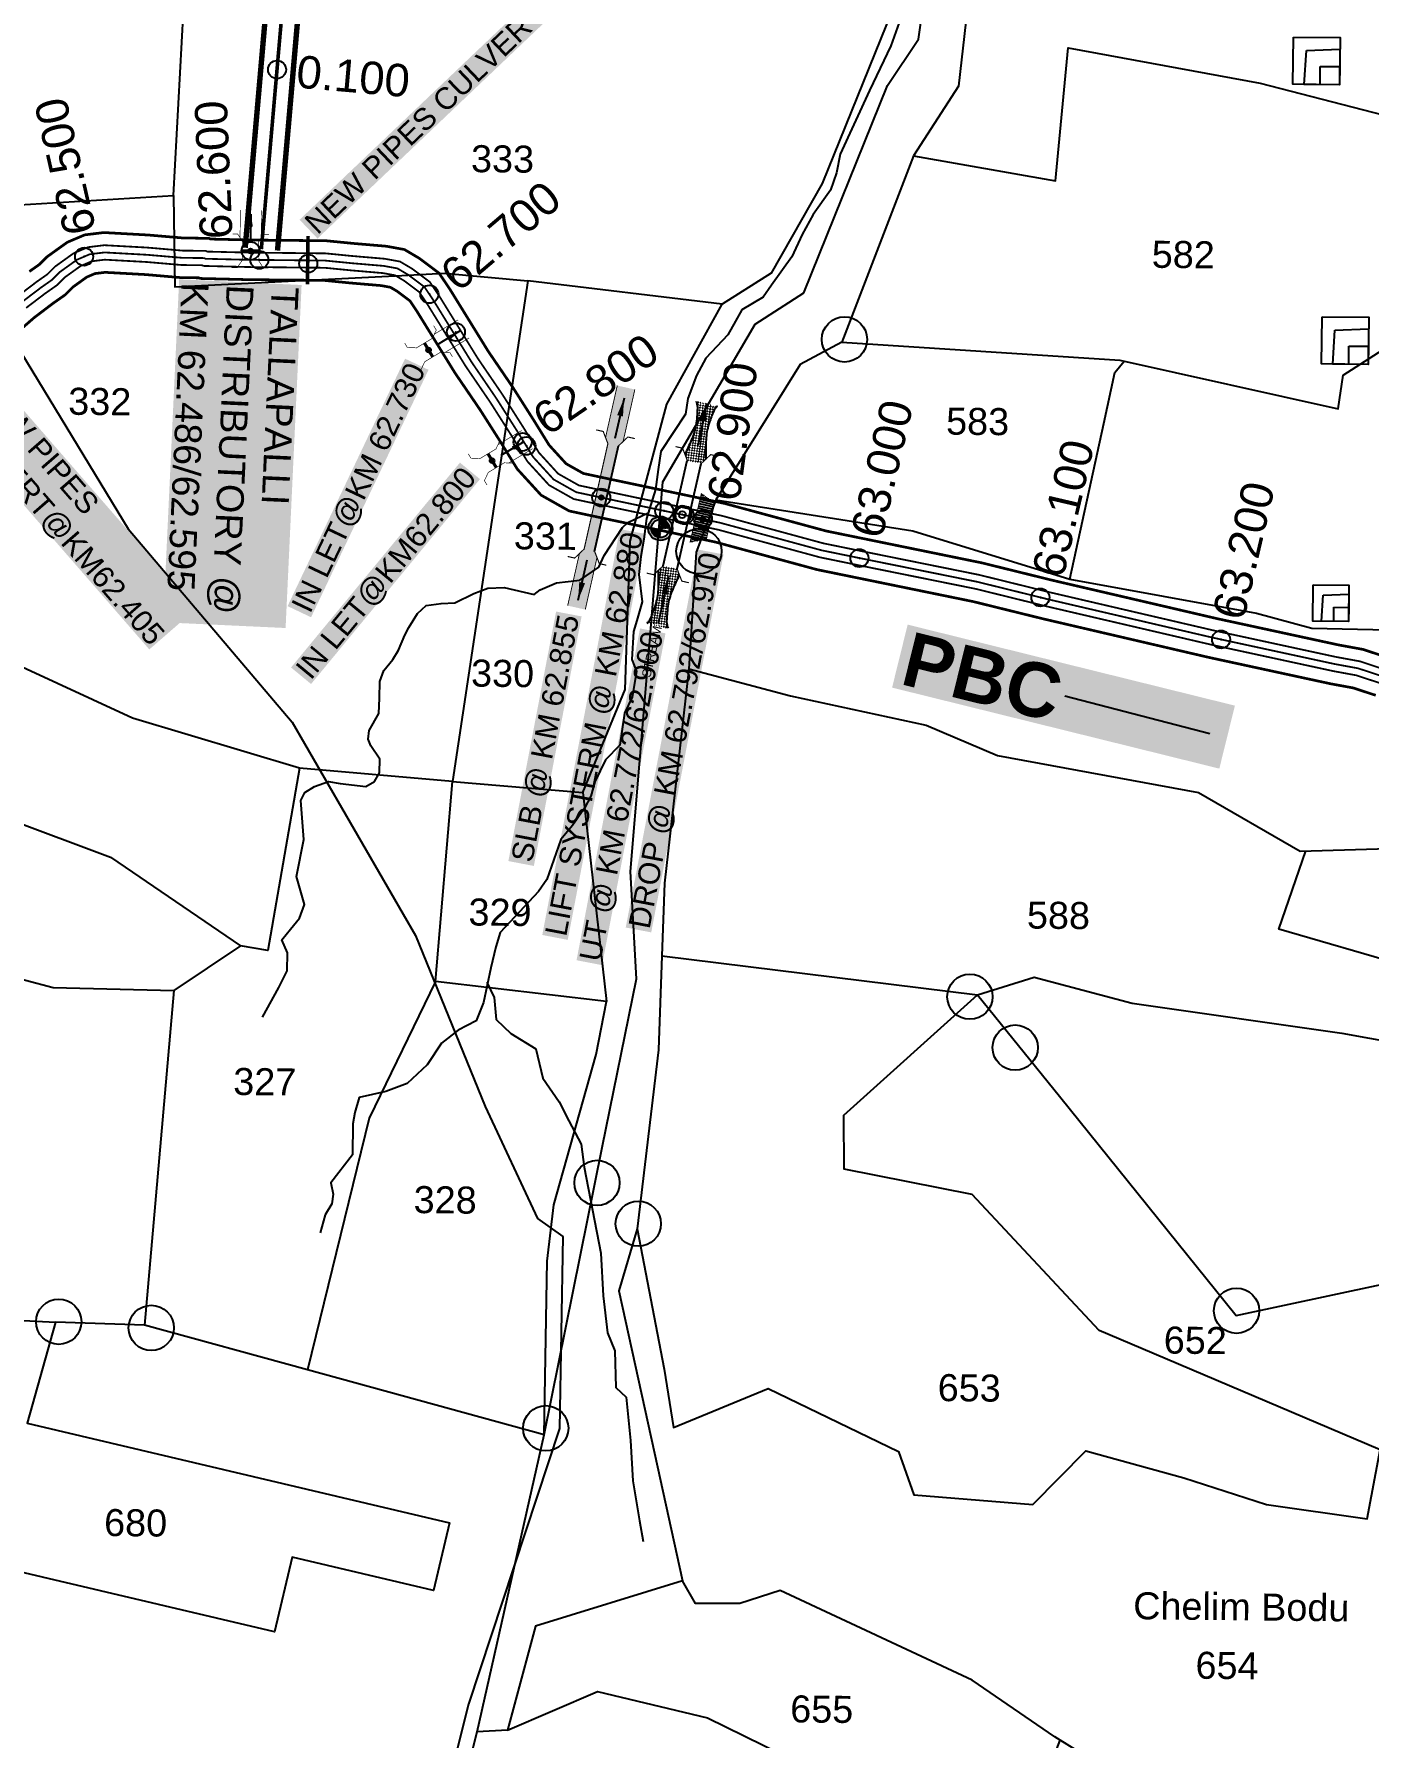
# Model space of a CAD drawing. Header units: inches. Extents: x 216030 to 222213, y 1586560 to 1591986.
# Drawn here: x 219096 to 219837, y 1588379 to 1589324 of the extents above; entities that cross this region are included whole.
import ezdxf
from ezdxf.enums import TextEntityAlignment as Align

# ---------------------------------------------------------------- set-up
doc = ezdxf.new("R2010")
doc.units = ezdxf.units.IN
doc.header["$LTSCALE"] = 15
doc.header["$MEASUREMENT"] = 0
doc.header["$PDMODE"] = 32
doc.header["$PDSIZE"] = 10
doc.linetypes.add('ACAD_ISO02W100', pattern=[15, 12, -3])
doc.linetypes.add('HIDDEN2', pattern=[0.1875, 0.125, -0.0625])
for name, color, linetype in [('BOUNDRY STONES', 240, 'Continuous'), ('CANAL1', 7, 'Continuous'), ('CSMark', 72, 'Continuous'), ('PAPER SIZE', 5, 'Continuous'), ('PLOTS', 7, 'Continuous'), ('PLOTS NO', 7, 'Continuous'), ('ROADS', 1, 'Continuous'), ('STREAMS', 4, 'Continuous'), ('STRUCTURE', 5, 'Continuous'), ('text2', 7, 'Continuous'), ('wells', 7, 'Continuous')]:
    doc.layers.add(name, color=color, linetype=linetype)
doc.styles.add('FONT1', font='Arial')
doc.styles.get("Standard").update_dxf_attribs({"font": 'arial.ttf'})
doc.dimstyles.get("Standard").update_dxf_attribs({"dimtxt": 0.18, "dimasz": 0.18, "dimexe": 0.18, "dimexo": 0.0625, "dimgap": 0.09, "dimtad": 0, "dimtih": 1, "dimtoh": 1, "dimdec": 4, "dimzin": 0, "dimdsep": 46, "dimtxsty": 'Standard', "dimcen": 0.09, "dimadec": 0, "dimazin": 0, "dimtfac": 1, "dimtdec": 4, "dimtofl": 0, "dimtmove": 0, "dimatfit": 3, "dimfxl": 1, "dimtolj": 1, "dimtzin": 0, "dimarcsym": 0})

# ---------------------------------------------------------------- blocks, each defined once
blk = doc.blocks.new('PUMP')
at = {"layer": 'text2', "linetype": 'Continuous'}
h = blk.add_hatch(color=5, dxfattribs=at)
h.dxf.hatch_style = 1
edge = h.paths.add_edge_path(flags=17)
edge.add_arc((0, 0), 10.1, 0, 360)
edge = h.paths.add_edge_path()
edge.add_arc((0, 0), 13.4, 0, 360)
h = blk.add_hatch(dxfattribs=at)
h.set_pattern_fill('ANSI37', color=1, scale=10)
h.set_pattern_definition([(45, (-205292.2248, -1596949.1993), (-0.8838834765, 0.8838834765), []), (135, (-205292.2248, -1596949.1993), (-0.8838834765, -0.8838834765), [])])
h.paths.add_polyline_path([(0, 10.1), (0, 0), (10.1, 0, 0.414214)])
h.paths.add_polyline_path([(0, 0), (-10.1, 0, 0.414214), (0, -10.1)])
at = {"layer": 'text2', "color": 5, "linetype": 'Continuous'}
for radius in [13.4, 10.1]:
    blk.add_circle((0, 0), radius, dxfattribs=at)
at = {"layer": 'text2', "linetype": 'Continuous'}
blk.add_circle((0, 0), 1.3, dxfattribs=at)
blk = doc.blocks.new('DROP')
h = blk.add_hatch()
h.set_pattern_fill('ANSI31', color=1, scale=10, angle=45)
h.set_pattern_definition([(90, (-324.4107, -25.7687), (-1.25, 0), [])])
h.paths.add_polyline_path([(-9.85, -4.34), (-13.79, 4.09), (13.79, 4.09), (10.24, -4.34)])
at = {"layer": 'STRUCTURE', "color": 5, "const_width": 0.49}
blk.add_lwpolyline([(-9.85, -4.34), (-13.79, 4.09), (13.79, 4.09), (10.24, -4.34), (-9.85, -4.34)], dxfattribs=at)
at = {"layer": 'STRUCTURE', "color": 5}
blk.add_circle((0, 0), 1.33, dxfattribs=at)
blk = doc.blocks.new('VBV BVB')
at = {"layer": 'wells'}
for points in [[(18263.9, 9973.8), (18300.3, 9973.8), (18300.3, 9936.9), (18263.9, 9936.9)], [(18274.1, 9963.3), (18300.3, 9964.6), (18300.3, 9936.9), (18272.6, 9936.9)], [(18285.1, 9951.1), (18300.3, 9951.1), (18300.3, 9936.9), (18285.1, 9936.9)]]:
    blk.add_lwpolyline(points, close=True, dxfattribs=at)
blk = doc.blocks.new('OT')
at = {"layer": 'STRUCTURE', "color": 190}
for points, const_width in [([(769775.2, 1706601.8), (769775.2, 1706597.8), (769769.2, 1706593.8), (769761.8, 1706593.8), (769754.4, 1706593.8), (769748.4, 1706597.8), (769748.4, 1706601.8)], 0.5), ([(769751.4, 1706595.8), (769729.4, 1706595.8)], 0.5), ([(769761.8, 1706593.8), (769761.8, 1706581)], 2.5), ([(769751.4, 1706579), (769729.4, 1706579)], 0.5), ([(769748.4, 1706573), (769748.4, 1706577), (769754.4, 1706581), (769761.8, 1706581), (769761.8, 1706581), (769761.8, 1706581), (769769.2, 1706581), (769775.2, 1706577), (769775.2, 1706573)], 0.5)]:
    blk.add_lwpolyline(points, dxfattribs=dict(at, const_width=const_width))
at = {"layer": 'STRUCTURE', "color": 0}
blk.add_circle((769761.8, 1706587.4), 1.87, dxfattribs=at)
blk.add_leader([(769732.6, 1706587.4), (769753.8, 1706587.4)], dimstyle='Standard', override={"dimasz": 10, "dimgap": 0.09, "dimtad": 0}, dxfattribs=at)
blk = doc.blocks.new('SLB')
at = {"layer": 'STRUCTURE'}
h = blk.add_hatch(dxfattribs=at)
h.set_pattern_fill('DOTS', color=6, scale=20, angle=320.37225, style=0)
h.set_pattern_definition([(320.372247934, (-159.4327, -72.9564), (1.2786241598, 0.5641323054), [0, -1.25])])
h.paths.add_polyline_path([(769699.52, 1706871.07), (769699.52, 1706861.07), (769729.11, 1706861.07), (769732.11, 1706863.07), (769792.11, 1706863.07), (769795.11, 1706861.07), (769824.69, 1706861.07), (769824.69, 1706871.07), (769795.11, 1706871.07), (769792.11, 1706869.07), (769732.11, 1706869.07), (769729.11, 1706871.07)])
at = {"layer": 'STRUCTURE', "color": 6, "linetype": 'ACAD_ISO02W100', "ltscale": 0.5, "const_width": 0.5}
for points in [[(769699.52, 1706871.07), (769729.11, 1706871.07)], [(769795.11, 1706871.07), (769824.69, 1706871.07)], [(769699.52, 1706861.07), (769729.11, 1706861.07)], [(769795.11, 1706861.07), (769824.69, 1706861.07)]]:
    blk.add_lwpolyline(points, dxfattribs=at)
at = {"layer": 'STRUCTURE', "color": 6, "const_width": 0.628}
for points in [[(769726.11, 1706877.07), (769726.11, 1706873.07), (769732.11, 1706869.07), (769792.11, 1706869.07), (769798.11, 1706873.07), (769798.11, 1706877.07)], [(769726.11, 1706855.07), (769726.11, 1706859.07), (769732.11, 1706863.07), (769792.11, 1706863.07), (769798.11, 1706859.07), (769798.11, 1706855.07)]]:
    blk.add_lwpolyline(points, dxfattribs=at)
at = {"layer": 'STRUCTURE', "color": 6}
blk.add_lwpolyline([(769732.11, 1706863.07), (769792.11, 1706863.07)], dxfattribs=at)
blk.add_lwpolyline([(769732.11, 1706863.07), (769792.11, 1706863.07)], dxfattribs=at)
at = {"layer": 'STRUCTURE', "color": 0}
blk.add_circle((769762.11, 1706866.07), 1.24, dxfattribs=at)
for points in [[(769703.75, 1706866.05), (769726.66, 1706866.05)], [(769818.63, 1706865.84), (769795.72, 1706865.84)]]:
    blk.add_leader(points, dimstyle='Standard', override={"dimasz": 10, "dimgap": 0.09, "dimtad": 0}, dxfattribs=at)
blk = doc.blocks.new('UT')
at = {"layer": 'STRUCTURE'}
h = blk.add_hatch(dxfattribs=at)
h.set_pattern_fill('DASH', color=150, scale=8, angle=-39.62775, style=0)
h.set_pattern_definition([(320.372247933, (-4370.464, -6260.8811), (1.40800153113, 0.132407282), [1, -1])])
h.paths.add_polyline_path([(765162.97, 1700681.89), (765165.57, 1700680.62), (765167.21, 1700680.27), (765169.12, 1700680.01), (765172.42, 1700679.63), (765176.41, 1700679.35), (765179.5, 1700679.47), (765183.06, 1700679.94), (765187.65, 1700680.88), (765188.89, 1700681.17), (765193.06, 1700682.22), (765196.06, 1700680.22), (765196.06, 1700672.22), (765193.06, 1700670.22), (765190.51, 1700670.8), (765188.13, 1700671.31), (765185.49, 1700671.82), (765183.62, 1700672.13), (765181, 1700672.46), (765180.33, 1700672.52), (765178.49, 1700672.63), (765176.68, 1700672.64), (765174.58, 1700672.5), (765172.53, 1700672.25), (765170.42, 1700671.95), (765168.45, 1700671.66), (765166.1, 1700671.21), (765164.96, 1700670.84), (765162.97, 1700669.7)])
h.paths.add_polyline_path([(765259.06, 1700682.22), (765256.06, 1700680.22), (765256.06, 1700672.22), (765259.06, 1700670.22), (765261.94, 1700670.95), (765264.4, 1700671.55), (765266.38, 1700671.99), (765269.09, 1700672.51), (765272.65, 1700672.98), (765276.07, 1700673.09), (765278.58, 1700672.93), (765281.17, 1700672.65), (765283.87, 1700672.33), (765286.44, 1700671.86), (765288, 1700671.26), (765289.15, 1700670.56), (765289.15, 1700682.74), (765287.59, 1700681.79), (765285.74, 1700681.17), (765283, 1700680.68), (765281.19, 1700680.42), (765276.69, 1700679.87), (765272.67, 1700679.86), (765268.7, 1700680.29), (765264.82, 1700680.97), (765261.16, 1700681.75)])
at = {"layer": 'STRUCTURE', "color": 150, "const_width": 0.628}
for points in [[(765190.06, 1700688.22), (765190.06, 1700684.22), (765196.06, 1700680.22), (765256.06, 1700680.22), (765262.06, 1700684.22), (765262.06, 1700688.22)], [(765190.06, 1700664.22), (765190.06, 1700668.22), (765196.06, 1700672.22), (765256.06, 1700672.22), (765262.06, 1700668.22), (765262.06, 1700664.22)]]:
    blk.add_lwpolyline(points, dxfattribs=at)
at = {"layer": 'STRUCTURE', "color": 150}
for points in [[(765196.06, 1700680.22), (765256.06, 1700680.22)], [(765196.06, 1700672.22), (765256.06, 1700672.22)], [(765196.06, 1700672.22), (765256.06, 1700672.22)]]:
    blk.add_lwpolyline(points, dxfattribs=at)
at = {"layer": 'STRUCTURE', "color": 0}
blk.add_circle((765226.06, 1700676.22), 1.89, dxfattribs=at)
at = {"layer": 'STRUCTURE', "color": 150}
for points in [[(765162.97, 1700681.89), (765164.36, 1700681.07), (765167.88, 1700680.17), (765171.23, 1700679.76), (765176.06, 1700679.35), (765184.73, 1700680.25), (765193.06, 1700682.22)], [(765289.15, 1700682.74), (765287.78, 1700681.89), (765284.29, 1700680.89), (765280.95, 1700680.38), (765276.13, 1700679.84), (765267.44, 1700680.49), (765259.06, 1700682.22)], [(765162.97, 1700669.7), (765164.34, 1700670.56), (765167.83, 1700671.56), (765171.17, 1700672.06), (765175.99, 1700672.61), (765184.68, 1700671.96), (765193.06, 1700670.22)], [(765289.15, 1700670.56), (765287.76, 1700671.38), (765284.24, 1700672.28), (765280.89, 1700672.69), (765276.06, 1700673.09), (765267.39, 1700672.19), (765259.06, 1700670.22)]]:
    blk.add_spline(points, degree=3, dxfattribs=at)
at = {"layer": 'STRUCTURE', "color": 0}
blk.add_text('STREAM', height=5, dxfattribs=at).set_placement((765148.25, 1700675.81), align=Align.MIDDLE_CENTER)
for points in [[(765190.88, 1700675.97), (765164.21, 1700675.83)], [(765289.26, 1700676.69), (765265.4, 1700676.38)]]:
    blk.add_leader(points, dimstyle='Standard', override={"dimasz": 10, "dimgap": 0.09, "dimtad": 0}, dxfattribs=at)
blk = doc.blocks.new('PBC')
at = {"layer": 'STRUCTURE', "color": 5, "insert": (13.58, 8.75), "char_height": 30, "width": 181.057, "attachment_point": 1, "rotation": 325.63469, "bg_fill": 1, "box_fill_scale": 1.1, "bg_fill_color": 7, "bg_fill_true_color": 16777215, "bg_fill_transparency": 0}
blk.add_mtext('{\\fArial|b1|i0|c0|p34;\\C256;PBC}', dxfattribs=at)
at = {"layer": 'PAPER SIZE'}
blk.add_leader([(148.6, -102.52), (80.65, -54.71)], dimstyle='Standard', override={"dimasz": 40, "dimgap": 0.09, "dimtad": 0, "dimtfill": 2, "dimtfillclr": 5}, dxfattribs=at)

msp = doc.modelspace()

# ---------------------------------------------------------------- linework, layer by layer
at = {"color": 3}
for p in [(219216, 1589204, 24), (219220.93, 1589199.01), (219248, 1589197, 26), (219330, 1589159, 27), (219367, 1589098, 28), (219410.61, 1589067.19), (219445.53, 1589059.79), (219455.52, 1589057.69), (219467.05, 1589055.22), (219553.87, 1589033.61)]:
    msp.add_point(p, dxfattribs=at)
at = {"layer": 'BOUNDRY STONES'}
for centre in [(219545.57, 1589154.93), (219464.8, 1589037.38), (219615.14, 1588790.26), (219640.29, 1588762.02), (219408.25, 1588686.96), (219431.14, 1588664.32), (219109.56, 1588609.91), (219763.1, 1588616.03), (219160.91, 1588606.47), (219379.84, 1588550.83)]:
    msp.add_circle(centre, 12.56, dxfattribs=at)
at = {"layer": 'CANAL1', "color": 200, "linetype": 'ByBlock', "ltscale": 40, "const_width": 3, "elevation": 90.52}
for points in [[(219213.03, 1589205.78), (219244.07, 1589561.21), (219320.83, 1589978.28)], [(219230.97, 1589204.22), (219261.93, 1589558.79), (219338.53, 1589975.02)]]:
    msp.add_lwpolyline(points, dxfattribs=at)
at = {"layer": 'CANAL1', "color": 1, "linetype": 'HIDDEN2', "ltscale": 5, "const_width": 2, "elevation": 90.52}
msp.add_lwpolyline([(219222, 1589205), (219253, 1589560), (219329.68, 1589976.65)], dxfattribs=at)
at = {"layer": 'CANAL1', "color": 200, "ltscale": 4, "const_width": 1.5}
for points in [[(219093.27, 1589192.58), (219098.79, 1589196.45), (219103.06, 1589200.73), (219114.31, 1589208.8), (219123.94, 1589212.9), (219134.6, 1589214.21), (219159.4, 1589212.83), (219178.46, 1589211.19), (219192.95, 1589211), (219193.74, 1589210.6), (219215.69, 1589210.06), (219233.49, 1589209.9), (219234.04, 1589209.89), (219257.9, 1589209.66), (219273.16, 1589208.16), (219291.38, 1589206.61), (219301.41, 1589204.78), (219309.68, 1589199.89), (219320.62, 1589191.67), (219326.64, 1589182.73), (219347.83, 1589148.42), (219361.59, 1589128.24), (219373.4, 1589109.68), (219381.67, 1589096.29), (219391.12, 1589085.94), (219400.69, 1589080.55), (219421.26, 1589076.16), (219457.81, 1589068.45), (219479.23, 1589063.86), (219535.42, 1589048.62), (219621.82, 1589030.94), (219661.11, 1589021.24), (219752.07, 1589000.06), (219819.65, 1588985.43), (219833.29, 1588982.93), (219849.67, 1588977.55)], [(219067.84, 1589142.53), (219095.92, 1589166.97), (219106.23, 1589174.8), (219113, 1589179.54), (219117.36, 1589183.91), (219125.15, 1589189.5), (219129.7, 1589191.44), (219135.34, 1589192.13), (219157.85, 1589190.89), (219177.37, 1589189.2), (219187.5, 1589189.07), (219188.17, 1589188.73), (219215.32, 1589188.06), (219233.29, 1589187.9), (219233.84, 1589187.89), (219256.71, 1589187.67), (219271.15, 1589186.25), (219288.47, 1589184.78), (219293.6, 1589183.84), (219297.44, 1589181.57), (219304.44, 1589176.31), (219308.15, 1589170.8), (219329.37, 1589136.44), (219343.21, 1589116.13), (219354.76, 1589097.99), (219364.03, 1589082.97), (219377.26, 1589068.5), (219392.82, 1589059.73), (219416.69, 1589054.64), (219453.23, 1589046.93), (219474.04, 1589042.47), (219530.33, 1589027.2), (219616.97, 1589009.47), (219655.98, 1588999.85), (219747.25, 1588978.6), (219815.33, 1588963.86), (219827.85, 1588961.56), (219840.36, 1588957.45)]]:
    msp.add_lwpolyline(points, dxfattribs=at)
at = {"layer": 'CANAL1', "color": 5, "ltscale": 4, "const_width": 1}
for points in [[(219086.45, 1589178.61), (219097.39, 1589186.92), (219103.31, 1589191.07), (219107.61, 1589195.37), (219117.76, 1589202.66), (219125.77, 1589206.07), (219134.83, 1589207.18), (219158.91, 1589205.85), (219178.11, 1589204.19), (219191.21, 1589204.03), (219191.97, 1589203.64), (219215.57, 1589203.06), (219220.97, 1589203.01), (219233.42, 1589202.9), (219233.98, 1589202.89), (219257.52, 1589202.66), (219272.52, 1589201.18), (219290.45, 1589199.66), (219298.93, 1589198.12), (219305.79, 1589194.06), (219315.48, 1589186.79), (219320.76, 1589178.93), (219341.96, 1589144.61), (219355.74, 1589124.39), (219367.47, 1589105.96), (219376.06, 1589092.05), (219386.71, 1589080.39), (219398.19, 1589073.93), (219419.81, 1589069.31), (219456.35, 1589061.6), (219477.58, 1589057.06), (219533.8, 1589041.8), (219554.67, 1589037.53), (219620.23, 1589024.3), (219659.43, 1589014.63), (219750.49, 1588993.43), (219818.23, 1588978.76), (219831.52, 1588976.32), (219846.66, 1588971.35)], [(219091.5, 1589172.4), (219102.1, 1589180.46), (219108.48, 1589184.92), (219112.81, 1589189.26), (219121.7, 1589195.64), (219127.87, 1589198.27), (219135.1, 1589199.15), (219158.34, 1589197.87), (219177.71, 1589196.2), (219189.23, 1589196.05), (219189.94, 1589195.69), (219215.44, 1589195.06), (219220.89, 1589195.01), (219233.35, 1589194.9), (219233.91, 1589194.89), (219257.09, 1589194.66), (219271.79, 1589193.22), (219289.4, 1589191.72), (219296.09, 1589190.51), (219301.34, 1589187.4), (219309.59, 1589181.2), (219314.03, 1589174.6), (219335.24, 1589140.25), (219349.06, 1589119.99), (219360.69, 1589101.71), (219369.65, 1589087.21), (219381.67, 1589074.05), (219395.33, 1589066.36), (219418.15, 1589061.49), (219454.69, 1589053.77), (219475.69, 1589049.28), (219531.95, 1589034.02), (219553.08, 1589029.69), (219618.48, 1589016.49), (219657.57, 1589006.85), (219748.74, 1588985.62), (219816.66, 1588970.92), (219829.54, 1588968.55), (219843.28, 1588964.04)]]:
    msp.add_lwpolyline(points, dxfattribs=at)
at = {"layer": 'CANAL1', "color": 1, "linetype": 'HIDDEN2', "ltscale": 4, "const_width": 1}
msp.add_lwpolyline([(219088.97, 1589175.51), (219099.75, 1589183.69), (219105.89, 1589187.99), (219110.21, 1589192.32), (219119.73, 1589199.15), (219126.82, 1589202.17), (219134.97, 1589203.17), (219158.62, 1589201.86), (219177.91, 1589200.2), (219190.22, 1589200.04), (219190.96, 1589199.66), (219215.5, 1589199.06), (219220.93, 1589199.01), (219233.39, 1589198.9), (219233.94, 1589198.89), (219257.31, 1589198.66), (219272.15, 1589197.2), (219289.92, 1589195.69), (219297.51, 1589194.31), (219303.56, 1589190.73), (219312.53, 1589183.99), (219317.39, 1589176.76), (219338.6, 1589142.43), (219352.4, 1589122.19), (219364.08, 1589103.84), (219372.85, 1589089.63), (219384.19, 1589077.22), (219396.76, 1589070.14), (219418.98, 1589065.4), (219455.52, 1589057.69), (219476.63, 1589053.17), (219532.88, 1589037.91), (219553.87, 1589033.61), (219619.35, 1589020.4), (219658.5, 1589010.74), (219749.61, 1588989.52), (219817.45, 1588974.84), (219830.53, 1588972.44), (219844.97, 1588967.7)], dxfattribs=at)
at = {"layer": 'CSMark', "linetype": 'Continuous'}
msp.add_point((219230.7, 1589304.62, 90.52), dxfattribs=at)
at = {"layer": 'PLOTS'}
for points in [[(219696.38, 1589532.63), (219680.69, 1589529.79), (219672.29, 1589493.65), (219633.05, 1589390.3), (219612.97, 1589331.17), (219608.76, 1589295.46), (219583.93, 1589256.85), (219662.59, 1589242.96), (219669.76, 1589316.76), (219776.22, 1589297.02), (219861.47, 1589275.11), (219895.26, 1589316.32), (219866.54, 1589344.91), (219848.27, 1589363.1), (219829.53, 1589381.75), (219804.42, 1589406.73), (219740.45, 1589416.83), (219729.4, 1589440.8), (219705.14, 1589526.31)], [(219378.95, 1588547.1), (219411.19, 1588706.58), (219430.1, 1588800.12), (219426.92, 1588859.71), (219436.74, 1588978.74), (219444.76, 1589075.93), (219496.08, 1589163.43), (219523, 1589180.81), (219569.52, 1589295.83), (219586.71, 1589321.51), (219592.36, 1589361.76)], [(219026.63, 1589225.84), (219173.24, 1589234.71), (219179.82, 1589354), (219373.77, 1589355.78), (219572.05, 1589337.31), (219533.21, 1589241.34), (219504.94, 1589191.63), (219477.63, 1589174.38)], [(219583.93, 1589256.85), (219544.11, 1589153.37), (219698.37, 1589143.45), (219819.48, 1589116.35), (219822.28, 1589135.08), (219846.5, 1589150.7)], [(219173.24, 1589234.71), (219173.96, 1589184.12), (219300, 1589190.42), (219323.51, 1589191.6), (219369.89, 1589187.5)], [(219400.37, 1588903.59), (219423.86, 1588960.72), (219426.6, 1589042.89), (219447.01, 1589119.05), (219477.63, 1589174.38), (219369.89, 1589187.5), (219328.12, 1588909.73), (219243.2, 1588916.95), (219225.55, 1588815.85), (219210.48, 1588818.48), (219173.44, 1588793.62), (219157.11, 1588608.08)], [(219544.11, 1589153.37), (219521.06, 1589141.03), (219474.14, 1589065.94), (219583.48, 1589048.66), (219670.56, 1589021.97), (219689.43, 1589108.3), (219695.61, 1589136.54), (219700.74, 1589142.92)], [(219474.14, 1589065.94), (219463.22, 1589036.89), (219459.15, 1588972.18), (219515.57, 1588957.2), (219590.84, 1588940.99), (219630.48, 1588924.1), (219741.92, 1588903.54), (219798.42, 1588871.03), (219921.13, 1588874.69), (219929.4, 1588992.14)], [(219670.56, 1589021.97), (219774.24, 1589003.09), (219804.93, 1588994.7), (219855.5, 1588993.66), (219932.5, 1588992.08), (220015.69, 1588983.85)], [(219243.2, 1588916.95), (219150.55, 1588944.8), (219086.95, 1588974.22), (219085.68, 1588993.06), (218895.92, 1589001.53), (218785.44, 1589001.08), (218784.45, 1588952.03)], [(219459.15, 1588972.18), (219445.72, 1588853.3), (219444.26, 1588812.93), (219442.36, 1588760.75), (219430.49, 1588661.48), (219420.31, 1588626.97), (219440.1, 1588537), (219455.67, 1588466.24), (219374.07, 1588440.99), (219358.61, 1588383.31), (219341.69, 1588382.42)], [(218755.29, 1588884.53), (218784.45, 1588952.03), (218931.61, 1588927.13), (218994, 1588902.78), (219026.02, 1588909.72), (219138.37, 1588867.69), (219210.48, 1588818.48)], [(219318.67, 1588798.6), (219328.12, 1588909.73), (219400.37, 1588903.59), (219413.49, 1588787.55)], [(220048.24, 1588822.33), (219989.55, 1588809.43), (219944.52, 1588799.54), (219891.03, 1588818.32), (219856.7, 1588807.35), (219786.5, 1588827.67), (219801.6, 1588871.12)], [(218946.89, 1588617.97), (218971.21, 1588831.07), (219075.63, 1588803.44), (219106.41, 1588795.3), (219173.44, 1588793.62)], [(219444.26, 1588812.93), (219619.39, 1588791.32), (219650.73, 1588801.03), (219705.12, 1588786.58), (219821.49, 1588770.07), (219998.59, 1588737.99), (220044.63, 1588729.64)], [(219378.95, 1588547.1), (219380.55, 1588643.58), (219384.23, 1588674.7), (219407.82, 1588758.25), (219413.49, 1588787.55), (219318.67, 1588798.6), (219281.87, 1588722.81), (219247.64, 1588583.2)], [(219430.49, 1588661.48), (219445.48, 1588583.65), (219450.7, 1588551.23), (219503.2, 1588572.88), (219575.48, 1588537.93), (219584.02, 1588513.8), (219650.13, 1588508.5), (219679.58, 1588538.25), (219733.84, 1588523.29), (219779.67, 1588508.48), (219835.51, 1588500.65), (219842.8, 1588538.86), (219710.06, 1588595.3), (219686.93, 1588605.13), (219616.47, 1588680.54), (219545.45, 1588694.62), (219545.18, 1588724.52), (219619.39, 1588791.32)], [(219619.39, 1588791.32), (219664.82, 1588735.02), (219762.93, 1588613.45), (219921.17, 1588647.15), (220004.06, 1588664.81), (220054.12, 1588677.08)], [(218946.89, 1588617.97), (219107.85, 1588609.7)], [(219319.94, 1587397.12), (219331.44, 1587530.19), (219338.83, 1587615.76), (219290.28, 1587709.7), (219287.37, 1587771.24), (219280.23, 1587875.35), (219279.5, 1587995.25), (219285.88, 1588160.97), (219341.69, 1588382.42), (219378.95, 1588547.1), (219247.64, 1588583.2), (219157.11, 1588608.08), (219107.85, 1588609.7), (219092.04, 1588553.63), (219326.38, 1588498.41), (219317.53, 1588460.81), (219239.16, 1588479.27), (219229.39, 1588437.8), (219068.19, 1588475.78)], [(219999.29, 1588559.18), (220025.66, 1588488.38), (219994.86, 1588443.53), (219939.06, 1588356.55), (219843.33, 1588327.03), (219833.13, 1588360.12), (219769.98, 1588348.55), (219718.15, 1588344.89), (219662.33, 1588379.55), (219616.46, 1588411.08), (219509.86, 1588460.88), (219487.53, 1588453.63), (219462.91, 1588453.52), (219455.67, 1588466.24)], [(219358.61, 1588383.31), (219408.6, 1588404.68), (219469.64, 1588390.14), (219510.65, 1588369.95), (219566.01, 1588336.61), (219580.3, 1588355.32), (219646.07, 1588327.9), (219665.32, 1588377.69)]]:
    msp.add_lwpolyline(points, dxfattribs=at)
at = {"layer": 'ROADS', "color": 1}
msp.add_lwpolyline([(219085.73, 1589152.47), (219148.15, 1589049.86), (219239.15, 1588942.49), (219307.62, 1588824.29), (219346.14, 1588729.38), (219375.16, 1588667.16), (219389.26, 1588657.16), (219387.47, 1588550.72), (219337.02, 1588397.82), (219297.96, 1588241.88), (219303.9, 1588199.57), (219300.84, 1588148.88), (219272.81, 1588077.54), (219267.26, 1587908.61), (219279.33, 1587722.34), (219297.42, 1587677.27), (219311.77, 1587641.48), (219315.36, 1587561.87), (219314.19, 1587486.39), (219313.12, 1587417.42), (219289.29, 1587331.87), (219240.35, 1587225.96), (219208.97, 1587159.15)], dxfattribs=at)
at = {"layer": 'STREAMS', "color": 4}
for points in [[(219576.87, 1589333.37), (219571.27, 1589317.81), (219559.41, 1589293.09), (219543.17, 1589257.68), (219541.17, 1589247.29), (219537.76, 1589237.63), (219528.15, 1589224.24), (219522.12, 1589213.18), (219516.31, 1589200.7), (219505.02, 1589185.1), (219500.45, 1589178.28), (219488.54, 1589171.31), (219485.16, 1589164.95), (219480.82, 1589157.43), (219468.62, 1589144.54), (219463.55, 1589134.89), (219458.68, 1589122.16), (219457.41, 1589113.42), (219443.69, 1589092.66), (219442.16, 1589082.74), (219440.63, 1589071.64), (219435.73, 1589055.6), (219434.18, 1589044.15), (219432.66, 1589034.47), (219431.38, 1589024.54), (219433.35, 1589009.38), (219430.4, 1588999), (219428.45, 1588992.87), (219427.58, 1588977.26), (219430.11, 1588970.61), (219427.84, 1588956.44), (219423.49, 1588947.49), (219420.93, 1588929.89), (219413.03, 1588921.69), (219406.99, 1588909.45), (219404.78, 1588901.43), (219401.39, 1588894.84), (219394.67, 1588885.21), (219388.2, 1588877.47), (219380.37, 1588855.22), (219375.81, 1588848.64), (219354.5, 1588825.9), (219352.06, 1588817.88), (219349.33, 1588806.32), (219345.35, 1588786.96), (219341.11, 1588776.85), (219331.21, 1588771.65), (219322.04, 1588764.55), (219313.97, 1588752.52), (219302.87, 1588742.03), (219291.09, 1588737.61), (219276.28, 1588734.36), (219273.92, 1588726.05), (219272.72, 1588719.63), (219272.55, 1588702.6), (219260.59, 1588687.07), (219261.86, 1588680.66), (219261.07, 1588675.33), (219257.44, 1588669.27), (219254.66, 1588659.2)], [(219222.62, 1588778.91), (219231.63, 1588795.29), (219236.26, 1588804.55), (219236.6, 1588814.58), (219233.33, 1588821.77), (219238.17, 1588827.69), (219243.25, 1588833.85), (219245.95, 1588841.46), (219241.57, 1588857.02), (219245.61, 1588877.52), (219243.99, 1588899.12), (219246.19, 1588903.51), (219251.47, 1588906.92), (219259.28, 1588909.65), (219265.65, 1588908.46), (219280.07, 1588906.81), (219284.88, 1588909.57), (219287.55, 1588914.51), (219287.72, 1588922.1), (219282.83, 1588929.46), (219281.28, 1588933.22), (219281.79, 1588937.9), (219287.14, 1588947.31), (219287.61, 1588955.89), (219287.7, 1588965.07), (219290.01, 1588971.24), (219294.95, 1588977.27), (219298.19, 1588982.58), (219301.65, 1588990.79), (219303.85, 1588995.17), (219308.65, 1589002.76), (219313.47, 1589007.3), (219321.74, 1589008.34), (219329.43, 1589008.73), (219339.89, 1589013.96), (219347.7, 1589016.88), (219356.7, 1589017.26), (219373.31, 1589013.34), (219376.71, 1589016.03), (219385.75, 1589019.78), (219398.8, 1589021.33), (219409.28, 1589028.62), (219412.15, 1589034.96), (219422.36, 1589050.57), (219425.39, 1589053.26), (219437.07, 1589058.95)], [(219347.21, 1588798.33), (219351.18, 1588789.72), (219352.24, 1588777.56), (219360.51, 1588769.85), (219374.25, 1588761.37), (219378.13, 1588745.14), (219387.29, 1588731.94), (219392.67, 1588721.4), (219399.45, 1588708.47), (219401.22, 1588695.74), (219410.38, 1588647.92), (219411.66, 1588624.28), (219414.12, 1588603.68), (219418.21, 1588593.73), (219418.77, 1588573.52), (219424.43, 1588568.13), (219426.86, 1588544.09), (219428.15, 1588521.6), (219431.74, 1588499.45), (219433.91, 1588488)]]:
    msp.add_lwpolyline(points, dxfattribs=at)
at = {"layer": 'text2', "color": 3, "linetype": 'Continuous', "const_width": 2}
msp.add_lwpolyline([(219247.91, 1589212.32), (219247.57, 1589185.45)], dxfattribs=at)
at = {"layer": 'text2', "color": 3, "linetype": 'Continuous'}
for p in [(219123.67, 1589200.83), (219220.93, 1589199.01), (219315.23, 1589179.98), (219369.04, 1589095.8), (219654.31, 1589011.77), (219754.52, 1588988.46)]:
    msp.add_point(p, dxfattribs=at)
at = {"layer": 'text2', "linetype": 'Continuous'}
msp.add_point((219456.86, 1589057.4), dxfattribs=at)

# ---------------------------------------------------------------- block references
at = {"rotation": 76.94957329621553}
msp.add_blockref('DROP', (219467, 1589055, 32), dxfattribs=at)
at = {"layer": 'PAPER SIZE', "rotation": 20.46334419214998}
msp.add_blockref('PBC', (219573.16, 1588980.1), dxfattribs=at)
at = {"layer": 'STRUCTURE', "color": 0, "xscale": 0.7, "yscale": 0.7, "zscale": 0.7}
for p, rotation in [((-969162.13, 2141648.18, 24), 269.3454934822246), ((64833.65, 2890522.45), 211.0475982398647), ((64868.9, 2890461.04), 211.0475982398647)]:
    msp.add_blockref('OT', p, dxfattribs=dict(at, rotation=rotation))
at = {"layer": 'STRUCTURE', "color": 0}
for name, p, rotation in [('SLB', (1715387.31, 463021.35), 77.30504500016433), ('UT', (1707378.64, 464800.01), 77.15127632834118)]:
    msp.add_blockref(name, p, dxfattribs=dict(at, rotation=rotation))
at = {"layer": 'text2', "color": 3, "linetype": 'Continuous', "xscale": 0.5, "yscale": 0.5, "zscale": 0.5}
msp.add_blockref('PUMP', (219443.43, 1589050.02), dxfattribs=at)
at = {"layer": 'wells', "rotation": 359.4143192848295}
for p, xscale, yscale, zscale in [((206741.27, 1582366.56), 0.7107817519603229, 0.7107817519603229, 0.7107817519603229), ((206757.14, 1582211.39), 0.7107817519603229, 0.7107817519603229, 0.7107817519603229), ((209826.05, 1583700.62), 0.5434087822394468, 0.5434087822394468, 0.5434087822394468)]:
    msp.add_blockref('VBV BVB', p, dxfattribs=dict(at, xscale=xscale, yscale=yscale, zscale=zscale))

# ---------------------------------------------------------------- texts
at = {"layer": 'CSMark', "color": 1, "linetype": 'Continuous', "style": 'FONT1'}
msp.add_text('0.100', height=18, rotation=355.00937, dxfattribs=at).set_placement((219241.66, 1589303.66), align=Align.MIDDLE_LEFT)
at = {"layer": 'CSMark', "color": 1}
for s, rotation, p in [('62.500', 102.86284, (219121.73, 1589213.36)), ('62.600', 92.34124, (219197.02, 1589210.58)), ('62.700', 40.33858, (219325.45, 1589187.49)), ('62.800', 34.42677, (219375.75, 1589108.37)), ('62.900', 82.4042, (219478.39, 1589065.74)), ('63.000', 76.8606, (219557.62, 1589045.73)), ('63.100', 76.8606, (219658.1, 1589023.69)), ('63.200', 76.8606, (219758.31, 1589000.38))]:
    msp.add_text(s, height=18, rotation=rotation, dxfattribs=at).set_placement(p, align=Align.MIDDLE_LEFT)
at = {"layer": 'PLOTS NO'}
for s, p in [('333', (219338.28, 1589247.73)), ('582', (219716.02, 1589194.68)), ('332', (219114.8, 1589113.14)), ('583', (219601.9, 1589102.1)), ('331', (219362.06, 1589038.5)), ('330', (219338.31, 1588962.31)), ('329', (219336.89, 1588829.77)), ('588', (219646.76, 1588828.07)), ('327', (219206.36, 1588735.75)), ('328', (219306.46, 1588670.21)), ('652', (219722.67, 1588592.28)), ('653', (219597.23, 1588565.91)), ('680', (219134.7, 1588491.05)), ('Chelim Bodu', (219705.71, 1588444.89)), ('654', (219740.29, 1588411.88)), ('655', (219515.4, 1588387.66))]:
    msp.add_text(s, height=15, rotation=359.41432, dxfattribs=at).set_placement(p)
at = {"layer": 'STRUCTURE', "color": 5, "attachment_point": 1, "bg_fill": 1, "box_fill_scale": 1.1, "bg_fill_color": 7, "bg_fill_true_color": 16777215, "bg_fill_transparency": 0}
for s, insert, char_height, width, rotation in [('NEW PIPES CULVERT@KM62.625', (219244.92, 1589221.28), 12, 268.9413, 43.58403), ('TALLAPALLI DISTRIBUTORY @ KM 62.486/62.595', (219242.77, 1589183.67), 15, 187.5047, 267.32858), ('IN LET@KM 62.730', (219238.17, 1589007.51), 12, 149.5798, 64.59961), ('NEW PIPES CULVERT@KM62.405', (219071.83, 1589134.75), 12, 171.1323, 311.00366), ('IN LET@KM62.800', (219240.17, 1588973.05), 12, 144.9222, 50.49212), ('LIFT SYSTERM @ KM 62.880', (219379.29, 1588825.44), 12, 226.884, 79.17085), ('DROP @ KM 62.792/62.910', (219425.6, 1588829.59), 12, 211.0941, 79.17085), ('SLB @ KM 62.855', (219360.48, 1588866.45), 12, 138.5456, 79.17085), ('UT @ KM 62.772/62.900', (219398.31, 1588811.43), 12, 185.0068, 79.17085)]:
    msp.add_mtext(s, dxfattribs=dict(at, insert=insert, char_height=char_height, width=width, rotation=rotation))

doc.saveas('drawing.dxf')
